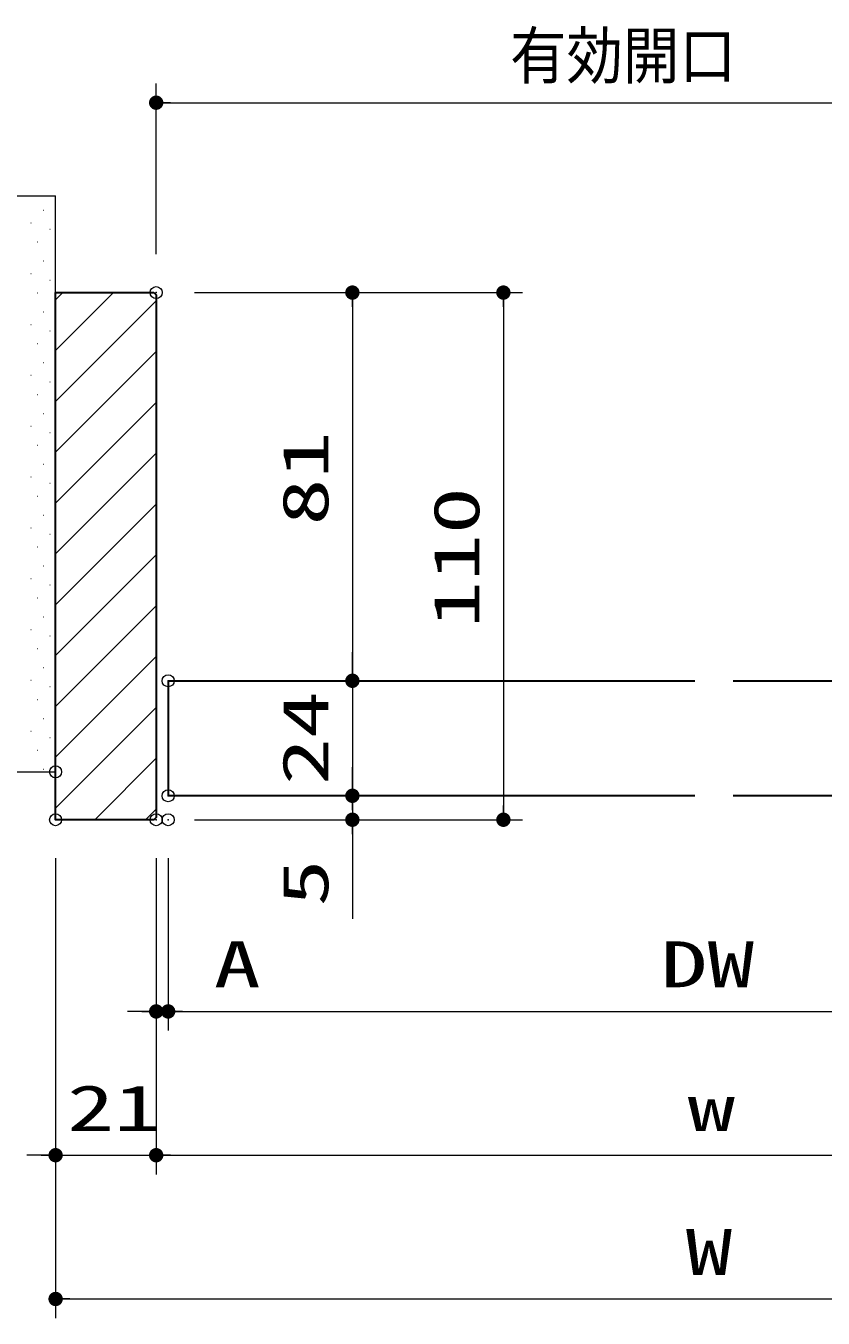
# Model space of a CAD drawing. Units: millimetres, scale not verified. Extents: x -1306 to 1306, y -607 to 607.
# Drawn here: x -685.3 to -518.8, y -423.2 to -153.5 of the extents above; entities that cross this region are included whole.
import ezdxf
from ezdxf.enums import TextEntityAlignment as Align

# ---------------------------------------------------------------- set-up
doc = ezdxf.new("R2010")
doc.units = ezdxf.units.MM
doc.header["$LTSCALE"] = 5
doc.header["$PDMODE"] = 32
doc.header["$PDSIZE"] = 2.5
for name, color, linetype, lineweight in [('0-1_線(白)', 7, 'Continuous', 30), ('0-2_線(黄)', 2, 'Continuous', 15), ('0-5_寸法線', 3, 'Continuous', 13), ('0-6_0', 4, 'Continuous', 25), ('0-7_DEFPOINTS', 7, 'Continuous', 5), ('0-8_ハッチング', 6, 'Continuous', 9)]:
    doc.layers.add(name, color=color, linetype=linetype, lineweight=lineweight)
doc.styles.add('ＭＳ ゴシック', font='')
doc.styles.get('ＭＳ ゴシック').set_extended_font_data('MS Gothic')

# ---------------------------------------------------------------- blocks, each defined once
blk = doc.blocks.new('_DOT')
at = {"layer": '0-6_0', "color": 3}
blk.add_line((-2.5, 0), (-5, 0), dxfattribs=at)
for points in [[(0, 0), (-2.5, 0), (-2.48, 0.313)], [(0, 0), (-2.48, -0.313), (-2.5, 0)], [(0, 0), (-2.48, 0.313), (-2.421, 0.622)], [(0, 0), (-2.421, -0.622), (-2.48, -0.313)], [(0, 0), (-2.421, 0.622), (-2.324, 0.92)], [(0, 0), (-2.324, -0.92), (-2.421, -0.622)], [(0, 0), (-2.324, 0.92), (-2.191, 1.204)], [(0, 0), (-2.191, -1.204), (-2.324, -0.92)], [(0, 0), (-2.191, 1.204), (-2.023, 1.469)], [(0, 0), (-2.023, -1.469), (-2.191, -1.204)], [(0, 0), (-2.023, 1.469), (-1.822, 1.711)], [(0, 0), (-1.822, -1.711), (-2.023, -1.469)], [(0, 0), (-1.822, 1.711), (-1.594, 1.926)], [(0, 0), (-1.594, -1.926), (-1.822, -1.711)], [(0, 0), (-1.594, 1.926), (-1.34, 2.111)], [(0, 0), (-1.34, -2.111), (-1.594, -1.926)], [(0, 0), (-1.34, 2.111), (-1.064, 2.262)], [(0, 0), (-1.064, -2.262), (-1.34, -2.111)], [(0, 0), (-1.064, 2.262), (-0.773, 2.378)], [(0, 0), (-0.773, -2.378), (-1.064, -2.262)], [(0, 0), (-0.773, 2.378), (-0.468, 2.456)], [(0, 0), (-0.468, -2.456), (-0.773, -2.378)], [(0, 0), (-0.468, 2.456), (-0.157, 2.495)], [(0, 0), (-0.157, -2.495), (-0.468, -2.456)], [(0, 0), (-0.157, 2.495), (0.157, 2.495)], [(0, 0), (0.157, -2.495), (-0.157, -2.495)], [(0, 0), (0.157, 2.495), (0.468, 2.456)], [(0, 0), (0.468, 2.456), (0.773, 2.378)], [(0, 0), (0.773, 2.378), (1.064, 2.262)], [(0, 0), (1.064, 2.262), (1.34, 2.111)], [(0, 0), (1.34, 2.111), (1.594, 1.926)], [(0, 0), (1.594, 1.926), (1.822, 1.711)], [(0, 0), (1.822, 1.711), (2.023, 1.469)], [(0, 0), (2.023, 1.469), (2.191, 1.204)], [(0, 0), (2.191, 1.204), (2.324, 0.92)], [(0, 0), (2.324, 0.92), (2.421, 0.622)], [(0, 0), (2.421, 0.622), (2.48, 0.313)], [(0, 0), (2.48, 0.313), (2.5, 0)], [(0, 0), (0.468, -2.456), (0.157, -2.495)], [(0, 0), (0.773, -2.378), (0.468, -2.456)], [(0, 0), (1.064, -2.262), (0.773, -2.378)], [(0, 0), (1.34, -2.111), (1.064, -2.262)], [(0, 0), (1.594, -1.926), (1.34, -2.111)], [(0, 0), (1.822, -1.711), (1.594, -1.926)], [(0, 0), (2.023, -1.469), (1.822, -1.711)], [(0, 0), (2.191, -1.204), (2.023, -1.469)], [(0, 0), (2.324, -0.92), (2.191, -1.204)], [(0, 0), (2.421, -0.622), (2.324, -0.92)], [(0, 0), (2.48, -0.313), (2.421, -0.622)], [(0, 0), (2.5, 0), (2.48, -0.313)]]:
    blk.add_solid(points, dxfattribs=at)

msp = doc.modelspace()

# ---------------------------------------------------------------- linework, layer by layer
at = {"layer": '0-1_線(白)'}
for p, q in [((-679.046, -209.188), (-658.546, -209.188)), ((-679.046, -319.188), (-679.046, -209.188)), ((-655.546, -290.188), (-545.55, -290.188)), ((-655.546, -290.188), (-655.546, -314.188)), ((-537.55, -290.188), (-427.555, -290.188)), ((-545.55, -314.188), (-655.546, -314.188)), ((-427.555, -314.188), (-537.55, -314.188)), ((-658.546, -319.188), (-679.046, -319.188)), ((-658.546, -319.188), (-658.046, -318.688)), ((-658.046, -318.688), (-658.546, -319.188))]:
    msp.add_line(p, q, dxfattribs=at)
msp.add_lwpolyline([(-658.546, -209.188), (-658.046, -209.688), (-658.046, -318.688)], dxfattribs=at)
at = {"layer": '0-2_線(黄)'}
for p, q in [((-741.022, -188.996), (-679.046, -188.996)), ((-679.046, -209.188), (-679.046, -188.996)), ((-741.022, -309.188), (-679.046, -309.188))]:
    msp.add_line(p, q, dxfattribs=at)
at = {"layer": '0-5_寸法線'}
for p, q in [((-658.046, -201.188), (-658.046, -165.563)), ((-655.046, -169.563), (-468.555, -169.563)), ((-650.046, -209.188), (-581.546, -209.188)), ((-650.046, -209.188), (-613.078, -209.188)), ((-617.078, -212.188), (-617.078, -287.188)), ((-585.546, -212.188), (-585.546, -316.188)), ((-617.078, -287.188), (-617.078, -284.188)), ((-647.546, -290.188), (-613.078, -290.188)), ((-647.546, -290.188), (-613.078, -290.188)), ((-617.078, -290.188), (-617.078, -314.188)), ((-617.078, -311.188), (-617.078, -308.188)), ((-647.546, -314.188), (-613.078, -314.188)), ((-647.546, -314.188), (-613.078, -314.188)), ((-617.078, -314.188), (-617.078, -319.188)), ((-617.078, -317.188), (-617.078, -320.188)), ((-650.046, -319.188), (-613.078, -319.188)), ((-650.046, -319.188), (-581.546, -319.188)), ((-617.078, -322.188), (-617.078, -339.855)), ((-679.046, -327.188), (-679.046, -393.188)), ((-679.046, -327.188), (-679.046, -423.188)), ((-658.046, -327.188), (-658.046, -393.188)), ((-658.046, -327.188), (-658.046, -393.188)), ((-658.046, -327.188), (-658.046, -363.188)), ((-655.546, -327.188), (-655.546, -363.188)), ((-655.546, -327.188), (-655.546, -363.188)), ((-661.046, -359.188), (-664.046, -359.188)), ((-658.046, -359.188), (-655.546, -359.188)), ((-652.546, -359.188), (-633.927, -359.188)), ((-652.546, -359.188), (-430.555, -359.188)), ((-682.046, -389.188), (-685.046, -389.188)), ((-679.046, -389.188), (-658.046, -389.188)), ((-655.046, -389.188), (-652.046, -389.188)), ((-655.046, -389.188), (-428.555, -389.188)), ((-676.046, -419.188), (-407.555, -419.188))]:
    msp.add_line(p, q, dxfattribs=at)
at = {"layer": '0-7_DEFPOINTS'}
for p in [(-658.046, -209.188), (-658.046, -209.188), (-655.546, -290.188), (-617.078, -290.188), (-679.046, -309.188), (-655.546, -314.188), (-617.078, -314.188), (-617.078, -314.188), (-679.046, -319.188), (-679.046, -319.188), (-658.046, -319.188), (-658.046, -319.188), (-655.546, -319.188), (-585.546, -319.188), (-655.546, -359.188), (-658.046, -389.188)]:
    msp.add_point(p, dxfattribs=at)
at = {"layer": '0-8_ハッチング'}
for p, q in [((-681.553, -191.979), (-681.503, -191.979)), ((-684.204, -194.631), (-684.154, -194.631)), ((-680.227, -195.956), (-680.177, -195.956)), ((-682.878, -198.608), (-682.828, -198.608)), ((-681.553, -202.585), (-681.503, -202.585)), ((-684.204, -205.237), (-684.154, -205.237)), ((-680.227, -206.563), (-680.177, -206.563)), ((-682.878, -209.215), (-682.828, -209.215)), ((-679.046, -210.685), (-677.548, -209.188)), ((-679.046, -221.292), (-666.942, -209.188)), ((-679.046, -231.898), (-658.046, -210.898)), ((-681.553, -213.192), (-681.503, -213.192)), ((-684.204, -215.844), (-684.154, -215.844)), ((-680.227, -217.17), (-680.177, -217.17)), ((-682.878, -219.821), (-682.828, -219.821)), ((-681.553, -223.799), (-681.503, -223.799)), ((-679.046, -242.505), (-658.046, -221.505)), ((-684.204, -226.45), (-684.154, -226.45)), ((-680.227, -227.776), (-680.177, -227.776)), ((-682.878, -230.428), (-682.828, -230.428)), ((-681.553, -234.405), (-681.503, -234.405)), ((-679.046, -253.111), (-658.046, -232.111)), ((-684.204, -237.057), (-684.154, -237.057)), ((-680.227, -238.383), (-680.177, -238.383)), ((-682.878, -241.034), (-682.828, -241.034)), ((-681.553, -245.012), (-681.503, -245.012)), ((-679.046, -263.718), (-658.046, -242.718)), ((-684.204, -247.664), (-684.154, -247.664)), ((-680.227, -248.989), (-680.177, -248.989)), ((-682.878, -251.641), (-682.828, -251.641)), ((-679.046, -274.325), (-658.046, -253.325)), ((-681.553, -255.619), (-681.503, -255.619)), ((-684.204, -258.27), (-684.154, -258.27)), ((-680.227, -259.596), (-680.177, -259.596)), ((-682.878, -262.248), (-682.828, -262.248)), ((-679.046, -284.931), (-658.046, -263.931)), ((-681.553, -266.225), (-681.503, -266.225)), ((-684.204, -268.877), (-684.154, -268.877)), ((-680.227, -270.203), (-680.177, -270.203)), ((-682.878, -272.854), (-682.828, -272.854)), ((-679.046, -295.538), (-658.046, -274.538)), ((-681.553, -276.832), (-681.503, -276.832)), ((-684.204, -279.483), (-684.154, -279.483)), ((-680.227, -280.809), (-680.177, -280.809)), ((-682.878, -283.461), (-682.828, -283.461)), ((-679.046, -306.144), (-658.046, -285.144)), ((-681.553, -287.438), (-681.503, -287.438)), ((-684.204, -290.09), (-684.154, -290.09)), ((-680.227, -291.416), (-680.177, -291.416)), ((-682.878, -294.067), (-682.828, -294.067)), ((-679.046, -316.751), (-658.046, -295.751)), ((-681.553, -298.045), (-681.503, -298.045)), ((-684.204, -300.697), (-684.154, -300.697)), ((-682.878, -304.674), (-682.828, -304.674)), ((-680.227, -302.022), (-680.177, -302.022)), ((-670.876, -319.188), (-658.046, -306.358)), ((-681.553, -308.652), (-681.503, -308.652)), ((-660.269, -319.188), (-658.046, -316.964))]:
    msp.add_line(p, q, dxfattribs=at)

# ---------------------------------------------------------------- block references
at = {"layer": '0-5_寸法線', "xscale": 0.6, "yscale": 0.6}
for p, rotation in [((-658.046, -169.563), 180), ((-617.078, -209.188), 90), ((-585.546, -209.188), 90), ((-617.078, -290.188), 270), ((-617.078, -290.188), 270), ((-617.078, -314.188), 270), ((-617.078, -314.188), 90), ((-617.078, -319.188), 90), ((-585.546, -319.188), 270), ((-655.546, -359.188), 180), ((-655.546, -359.188), 180), ((-658.046, -389.188), 180), ((-658.046, -389.188), 180), ((-679.046, -419.188), 180)]:
    msp.add_blockref('_DOT', p, dxfattribs=dict(at, rotation=rotation))
for p in [(-658.046, -359.188), (-679.046, -389.188)]:
    msp.add_blockref('_DOT', p, dxfattribs=at)

# ---------------------------------------------------------------- texts
at = {"layer": '0-5_寸法線', "style": 'ＭＳ ゴシック'}
for s, width, p in [('有効開口', 0.9, (-584.164, -167.413)), ('A', 1.5, (-646.022, -357.038)), ('DW', 1.5, (-552.741, -357.038)), ('21', 1.5, (-676.641, -387.038)), ('w', 1.5, (-547.038, -387.038)), ('W', 1.5, (-547.514, -417.038))]:
    msp.add_text(s, height=9.604, dxfattribs=dict(at, width=width)).set_placement(p, align=Align.BOTTOM_LEFT)
at = {"layer": '0-5_寸法線', "style": 'ＭＳ ゴシック', "width": 1.5}
for s, p in [('81', (-619.228, -257.783)), ('110', (-587.695, -279.188)), ('24', (-619.228, -311.95)), ('5', (-619.228, -337.283))]:
    msp.add_text(s, height=9.604, rotation=90, dxfattribs=at).set_placement(p, align=Align.BOTTOM_LEFT)

doc.saveas('drawing.dxf')
